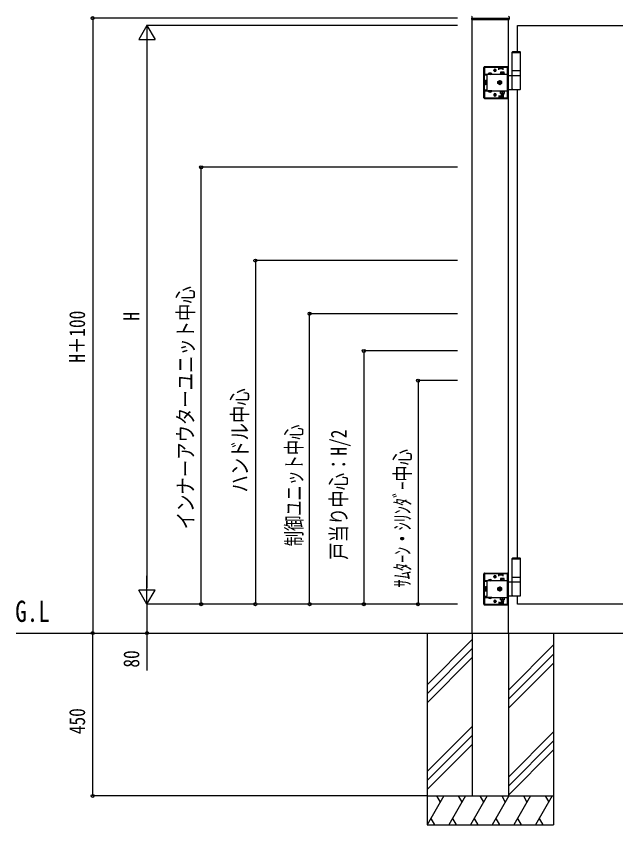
# Model space of a CAD drawing. Units: millimetres, scale not verified. Extents: x -4205 to 4205, y -2970 to 2970.
# Drawn here: x -2007 to -348, y -502 to 1733 of the extents above; entities that cross this region are included whole.
import ezdxf
from ezdxf.enums import TextEntityAlignment as Align

# ---------------------------------------------------------------- set-up
doc = ezdxf.new("R2010")
doc.units = ezdxf.units.MM
doc.header["$LTSCALE"] = 12
for name, color, linetype in [('0-2_USER1', 3, 'Continuous'), ('0-4_YKK_A1', 4, 'Continuous'), ('0-5_YKK_D', 6, 'Continuous')]:
    doc.layers.add(name, color=color, linetype=linetype)
doc.styles.add('ＭＳ ゴシック', font='')
doc.styles.get('ＭＳ ゴシック').set_extended_font_data('MS Gothic')

msp = doc.modelspace()

# ---------------------------------------------------------------- linework, layer by layer
at = {"layer": '0-4_YKK_A1'}
for p, q in [((-746.73, 1731.29), (-747.08, 1724.63)), ((-746.58, 1724.1), (-643.38, 1724.1)), ((-744.98, 1727.6), (-744.98, 1724.1)), ((-744.98, 27.6), (-744.98, 1724.1)), ((-644.98, 27.6), (-644.98, 1724.1)), ((-643.23, 1731.29), (-642.88, 1724.63)), ((-619.98, 1635.6), (-619.98, 1707.6)), ((-632.48, 1635.6), (-634.48, 1633.6)), ((-634.48, 1633.6), (-611.48, 1633.6)), ((-634.48, 1632.6), (-611.48, 1632.6)), ((-632.48, 1635.6), (-613.48, 1635.6)), ((-613.48, 1635.6), (-611.48, 1633.6)), ((-712.98, 1507.6), (-712.98, 1591.6)), ((-711.48, 1507.6), (-711.48, 1591.6)), ((-710.98, 1593.6), (-647.98, 1593.6)), ((-710.98, 1592.1), (-647.98, 1592.1)), ((-710.98, 1588.6), (-710.98, 1570.3)), ((-671.98, 1591.6), (-707.98, 1591.6)), ((-682.48, 1579.6), (-682.48, 1587.6)), ((-671.98, 1585.1), (-671.98, 1591.6)), ((-659.98, 1590.6), (-671.98, 1590.6)), ((-659.98, 1587.6), (-671.98, 1587.6)), ((-670.98, 1589.1), (-670.98, 1592.1)), ((-670.98, 1589.1), (-660.98, 1589.1)), ((-660.98, 1589.1), (-660.98, 1592.1)), ((-659.98, 1585.1), (-659.98, 1591.6)), ((-650.98, 1591.6), (-659.98, 1591.6)), ((-656.48, 1592.1), (-656.48, 1593.6)), ((-648.48, 1592.1), (-648.48, 1593.6)), ((-647.98, 1510.6), (-647.98, 1588.6)), ((-647.48, 1568.6), (-647.48, 1591.6)), ((-645.98, 1568.6), (-645.98, 1591.6)), ((-710.98, 1572.8), (-647.98, 1572.8)), ((-704.98, 1570.3), (-710.98, 1570.3)), ((-704.98, 1570.3), (-704.98, 1572.8)), ((-704.98, 1570.3), (-704.98, 1528.9)), ((-700.73, 1573.31), (-700.73, 1572.8)), ((-691.23, 1573.31), (-700.73, 1573.31)), ((-691.23, 1572.8), (-700.73, 1572.8)), ((-698.33, 1575.3), (-697.13, 1572.83)), ((-697.13, 1572.83), (-695.98, 1572.22)), ((-694.84, 1572.83), (-695.98, 1572.22)), ((-693.63, 1575.3), (-694.84, 1572.83)), ((-691.23, 1573.31), (-691.23, 1572.8)), ((-686.48, 1583.6), (-678.48, 1583.6)), ((-685.73, 1583.35), (-685.73, 1583.85)), ((-679.23, 1583.35), (-679.23, 1583.85)), ((-668.23, 1574.4), (-668.23, 1572.8)), ((-655.73, 1574.4), (-668.23, 1574.4)), ((-668.23, 1572.8), (-655.73, 1572.8)), ((-666.98, 1578.4), (-666.98, 1574.4)), ((-656.98, 1578.4), (-666.98, 1578.4)), ((-666.98, 1574.4), (-656.98, 1574.4)), ((-661.98, 1574.4), (-661.98, 1577.97)), ((-656.98, 1574.4), (-656.98, 1578.4)), ((-655.73, 1572.8), (-655.73, 1574.4)), ((-644.98, 1568.6), (-647.98, 1568.6)), ((-647.48, 1570.3), (-645.98, 1570.3)), ((-611.48, 1568.6), (-644.98, 1568.6)), ((-634.48, 1582.6), (-611.48, 1582.6)), ((-634.48, 1532.1), (-634.48, 1567.1)), ((-611.48, 1532.1), (-611.48, 1567.1)), ((-709.28, 1554.6), (-708.83, 1555.37)), ((-709.28, 1554.6), (-709.28, 1544.6)), ((-709.28, 1544.6), (-708.83, 1543.83)), ((-705.28, 1555.37), (-708.83, 1555.37)), ((-705.28, 1552.49), (-708.83, 1552.49)), ((-705.28, 1546.71), (-708.83, 1546.71)), ((-705.28, 1543.83), (-708.83, 1543.83)), ((-705.28, 1543.83), (-705.28, 1555.37)), ((-705.28, 1553.5), (-704.98, 1553.5)), ((-705.28, 1545.7), (-705.28, 1553.5)), ((-705.28, 1545.7), (-704.98, 1545.7)), ((-673.98, 1552.49), (-668.98, 1555.37)), ((-673.98, 1546.71), (-673.98, 1552.49)), ((-668.98, 1543.83), (-673.98, 1546.71)), ((-672.13, 1550.2), (-670.89, 1550.2)), ((-672.13, 1549), (-672.13, 1550.2)), ((-670.89, 1549), (-672.13, 1549)), ((-669.58, 1551.51), (-669.58, 1552.75)), ((-669.58, 1552.75), (-668.38, 1552.75)), ((-668.98, 1555.37), (-663.98, 1552.49)), ((-663.98, 1546.71), (-668.98, 1543.83)), ((-668.38, 1552.75), (-668.38, 1551.51)), ((-668.38, 1547.69), (-668.38, 1546.45)), ((-665.83, 1549), (-667.07, 1549)), ((-663.98, 1552.49), (-663.98, 1546.71)), ((-704.98, 1528.9), (-710.98, 1528.9)), ((-710.98, 1528.9), (-710.98, 1510.6)), ((-710.98, 1526.4), (-647.98, 1526.4)), ((-704.98, 1528.9), (-704.98, 1526.4)), ((-691.23, 1526.4), (-700.73, 1526.4)), ((-700.73, 1525.89), (-700.73, 1526.4)), ((-691.23, 1525.89), (-700.73, 1525.89)), ((-698.33, 1523.9), (-697.13, 1526.37)), ((-697.13, 1526.37), (-695.98, 1526.98)), ((-694.84, 1526.37), (-695.98, 1526.98)), ((-693.63, 1523.9), (-694.84, 1526.37)), ((-691.23, 1525.89), (-691.23, 1526.4)), ((-668.23, 1526.4), (-655.73, 1526.4)), ((-668.23, 1524.8), (-668.23, 1526.4)), ((-655.73, 1524.8), (-668.23, 1524.8)), ((-666.98, 1519.8), (-666.98, 1524.8)), ((-666.98, 1524.8), (-656.98, 1524.8)), ((-665.18, 1526.4), (-665.18, 1524.8)), ((-661.98, 1524.8), (-661.98, 1520.23)), ((-658.78, 1526.4), (-658.78, 1524.8)), ((-656.98, 1524.8), (-656.98, 1519.8)), ((-655.73, 1526.4), (-655.73, 1524.8)), ((-647.98, 1530.6), (-644.98, 1530.6)), ((-647.48, 1507.6), (-647.48, 1530.6)), ((-647.48, 1528.9), (-645.98, 1528.9)), ((-645.98, 1507.6), (-645.98, 1530.6)), ((-644.98, 1530.6), (-612.98, 1530.6)), ((-619.98, 235.6), (-619.98, 1530.6)), ((-710.98, 1507.1), (-647.98, 1507.1)), ((-710.98, 1505.6), (-647.98, 1505.6)), ((-707.98, 1507.6), (-671.98, 1507.6)), ((-686.48, 1515.6), (-678.48, 1515.6)), ((-685.73, 1515.85), (-685.73, 1515.35)), ((-682.48, 1519.6), (-682.48, 1511.6)), ((-679.23, 1515.85), (-679.23, 1515.35)), ((-671.98, 1514.1), (-671.98, 1507.6)), ((-659.98, 1511.6), (-671.98, 1511.6)), ((-659.98, 1508.6), (-671.98, 1508.6)), ((-670.98, 1510.1), (-670.98, 1507.1)), ((-670.98, 1510.1), (-660.98, 1510.1)), ((-656.98, 1519.8), (-666.98, 1519.8)), ((-664.98, 1519.8), (-664.98, 1515.4)), ((-664.98, 1515.4), (-663.98, 1514.4)), ((-658.98, 1515.4), (-664.98, 1515.4)), ((-664.44, 1519.8), (-664.44, 1514.86)), ((-659.98, 1514.4), (-663.98, 1514.4)), ((-660.98, 1510.1), (-660.98, 1507.1)), ((-658.98, 1515.4), (-659.98, 1514.4)), ((-659.98, 1514.1), (-659.98, 1507.6)), ((-659.98, 1507.6), (-650.98, 1507.6)), ((-659.52, 1519.8), (-659.52, 1514.86)), ((-658.98, 1519.8), (-658.98, 1515.4)), ((-656.48, 1505.6), (-656.48, 1507.1)), ((-648.48, 1505.6), (-648.48, 1507.1)), ((-632.48, 235.6), (-634.48, 233.6)), ((-634.48, 233.6), (-611.48, 233.6)), ((-634.48, 232.6), (-611.48, 232.6)), ((-632.48, 235.6), (-613.48, 235.6)), ((-619.98, 232.6), (-619.98, 233.6)), ((-613.48, 235.6), (-611.48, 233.6)), ((-712.98, 107.6), (-712.98, 191.6)), ((-711.48, 107.6), (-711.48, 191.6)), ((-710.98, 193.6), (-647.98, 193.6)), ((-710.98, 192.1), (-647.98, 192.1)), ((-710.98, 188.6), (-710.98, 170.3)), ((-671.98, 191.6), (-707.98, 191.6)), ((-686.48, 183.6), (-678.48, 183.6)), ((-685.73, 183.35), (-685.73, 183.85)), ((-682.48, 179.6), (-682.48, 187.6)), ((-679.23, 183.35), (-679.23, 183.85)), ((-671.98, 185.1), (-671.98, 191.6)), ((-659.98, 190.6), (-671.98, 190.6)), ((-659.98, 187.6), (-671.98, 187.6)), ((-670.98, 189.1), (-670.98, 192.1)), ((-670.98, 189.1), (-660.98, 189.1)), ((-660.98, 189.1), (-660.98, 192.1)), ((-659.98, 185.1), (-659.98, 191.6)), ((-650.98, 191.6), (-659.98, 191.6)), ((-656.48, 192.1), (-656.48, 193.6)), ((-648.48, 192.1), (-648.48, 193.6)), ((-647.98, 110.6), (-647.98, 188.6)), ((-647.48, 168.6), (-647.48, 191.6)), ((-645.98, 168.6), (-645.98, 191.6)), ((-634.48, 182.6), (-611.48, 182.6)), ((-710.98, 172.8), (-647.98, 172.8)), ((-704.98, 170.3), (-710.98, 170.3)), ((-704.98, 170.3), (-704.98, 172.8)), ((-704.98, 170.3), (-704.98, 128.9)), ((-700.73, 173.31), (-700.73, 172.8)), ((-691.23, 173.31), (-700.73, 173.31)), ((-691.23, 172.8), (-700.73, 172.8)), ((-698.33, 175.3), (-697.13, 172.83)), ((-697.13, 172.83), (-695.98, 172.22)), ((-694.84, 172.83), (-695.98, 172.22)), ((-693.63, 175.3), (-694.84, 172.83)), ((-691.23, 173.31), (-691.23, 172.8)), ((-668.23, 174.4), (-668.23, 172.8)), ((-655.73, 174.4), (-668.23, 174.4)), ((-668.23, 172.8), (-655.73, 172.8)), ((-666.98, 178.4), (-666.98, 174.4)), ((-656.98, 178.4), (-666.98, 178.4)), ((-666.98, 174.4), (-656.98, 174.4)), ((-661.98, 174.4), (-661.98, 177.97)), ((-656.98, 174.4), (-656.98, 178.4)), ((-655.73, 172.8), (-655.73, 174.4)), ((-644.98, 168.6), (-647.98, 168.6)), ((-647.48, 170.3), (-645.98, 170.3)), ((-611.48, 168.6), (-644.98, 168.6)), ((-634.48, 132.1), (-634.48, 167.1)), ((-611.48, 132.1), (-611.48, 167.1)), ((-709.28, 154.6), (-708.83, 155.37)), ((-709.28, 154.6), (-709.28, 144.6)), ((-709.28, 144.6), (-708.83, 143.83)), ((-705.28, 155.37), (-708.83, 155.37)), ((-705.28, 152.49), (-708.83, 152.49)), ((-705.28, 146.71), (-708.83, 146.71)), ((-705.28, 143.83), (-708.83, 143.83)), ((-705.28, 143.83), (-705.28, 155.37)), ((-705.28, 153.5), (-704.98, 153.5)), ((-705.28, 145.7), (-705.28, 153.5)), ((-705.28, 145.7), (-704.98, 145.7)), ((-673.98, 152.49), (-668.98, 155.37)), ((-673.98, 146.71), (-673.98, 152.49)), ((-668.98, 143.83), (-673.98, 146.71)), ((-672.13, 150.2), (-670.89, 150.2)), ((-672.13, 149), (-672.13, 150.2)), ((-670.89, 149), (-672.13, 149)), ((-669.58, 151.51), (-669.58, 152.75)), ((-669.58, 152.75), (-668.38, 152.75)), ((-668.98, 155.37), (-663.98, 152.49)), ((-663.98, 146.71), (-668.98, 143.83)), ((-668.38, 152.75), (-668.38, 151.51)), ((-668.38, 147.69), (-668.38, 146.45)), ((-665.83, 149), (-667.07, 149)), ((-663.98, 152.49), (-663.98, 146.71)), ((-704.98, 128.9), (-710.98, 128.9)), ((-710.98, 128.9), (-710.98, 110.6)), ((-710.98, 126.4), (-647.98, 126.4)), ((-704.98, 128.9), (-704.98, 126.4)), ((-691.23, 126.4), (-700.73, 126.4)), ((-700.73, 125.89), (-700.73, 126.4)), ((-691.23, 125.89), (-700.73, 125.89)), ((-698.33, 123.9), (-697.13, 126.37)), ((-697.13, 126.37), (-695.98, 126.98)), ((-694.84, 126.37), (-695.98, 126.98)), ((-693.63, 123.9), (-694.84, 126.37)), ((-691.23, 125.89), (-691.23, 126.4)), ((-686.48, 115.6), (-678.48, 115.6)), ((-685.73, 115.85), (-685.73, 115.35)), ((-682.48, 119.6), (-682.48, 111.6)), ((-679.23, 115.85), (-679.23, 115.35)), ((-671.98, 114.1), (-671.98, 107.6)), ((-668.23, 126.4), (-655.73, 126.4)), ((-668.23, 124.8), (-668.23, 126.4)), ((-655.73, 124.8), (-668.23, 124.8)), ((-666.98, 119.8), (-666.98, 124.8)), ((-666.98, 124.8), (-656.98, 124.8)), ((-656.98, 119.8), (-666.98, 119.8)), ((-665.18, 126.4), (-665.18, 124.8)), ((-664.98, 119.8), (-664.98, 115.4)), ((-664.98, 115.4), (-663.98, 114.4)), ((-658.98, 115.4), (-664.98, 115.4)), ((-664.44, 119.8), (-664.44, 114.86)), ((-659.98, 114.4), (-663.98, 114.4)), ((-661.98, 124.8), (-661.98, 120.23)), ((-658.98, 115.4), (-659.98, 114.4)), ((-659.98, 114.1), (-659.98, 107.6)), ((-659.52, 119.8), (-659.52, 114.86)), ((-658.98, 119.8), (-658.98, 115.4)), ((-658.78, 126.4), (-658.78, 124.8)), ((-656.98, 124.8), (-656.98, 119.8)), ((-655.73, 126.4), (-655.73, 124.8)), ((-647.98, 130.6), (-644.98, 130.6)), ((-647.48, 107.6), (-647.48, 130.6)), ((-647.48, 128.9), (-645.98, 128.9)), ((-645.98, 107.6), (-645.98, 130.6)), ((-644.98, 130.6), (-612.98, 130.6)), ((-710.98, 107.1), (-647.98, 107.1)), ((-710.98, 105.6), (-647.98, 105.6)), ((-707.98, 107.6), (-671.98, 107.6)), ((-659.98, 111.6), (-671.98, 111.6)), ((-659.98, 108.6), (-671.98, 108.6)), ((-670.98, 110.1), (-670.98, 107.1)), ((-670.98, 110.1), (-660.98, 110.1)), ((-660.98, 110.1), (-660.98, 107.1)), ((-659.98, 107.6), (-650.98, 107.6)), ((-656.48, 105.6), (-656.48, 107.1)), ((-648.48, 105.6), (-648.48, 107.1)), ((-2006.5, 27.6), (1310.74, 27.6)), ((-869.98, 27.6), (-869.98, -502.4)), ((-744.98, 27.6), (-744.98, -422.4)), ((-644.98, 27.6), (-644.98, -422.4)), ((-519.98, 27.6), (-519.98, -502.4)), ((-744.98, 9.81), (-869.98, -115.19)), ((-744.98, -15.19), (-869.98, -140.19)), ((-519.98, -5.19), (-644.98, -130.19)), ((-744.98, -40.19), (-869.98, -165.19)), ((-519.98, -30.19), (-644.98, -155.19)), ((-519.98, -55.19), (-644.98, -180.19)), ((-744.98, -230.19), (-869.98, -355.19)), ((-519.98, -245.19), (-644.98, -370.19)), ((-744.98, -255.19), (-869.98, -380.19)), ((-744.98, -280.19), (-869.98, -405.19)), ((-519.98, -270.19), (-644.98, -395.19)), ((-519.98, -295.19), (-644.98, -420.19)), ((-869.98, -422.4), (-519.98, -422.4)), ((-823.79, -422.4), (-869.98, -502.4)), ((-843.79, -422.4), (-833.79, -439.72)), ((-763.79, -422.4), (-809.98, -502.4)), ((-783.79, -422.4), (-773.79, -439.72)), ((-703.79, -422.4), (-749.98, -502.4)), ((-744.98, -422.4), (-644.98, -422.4)), ((-723.79, -422.4), (-713.79, -439.72)), ((-643.79, -422.4), (-689.98, -502.4)), ((-663.79, -422.4), (-653.79, -439.72)), ((-583.79, -422.4), (-629.98, -502.4)), ((-603.79, -422.4), (-593.79, -439.72)), ((-523.79, -422.4), (-569.98, -502.4)), ((-543.79, -422.4), (-533.79, -439.72)), ((-859.98, -485.08), (-849.98, -502.4)), ((-799.98, -485.08), (-789.98, -502.4)), ((-739.98, -485.08), (-729.98, -502.4)), ((-679.98, -485.08), (-669.98, -502.4)), ((-619.98, -485.08), (-609.98, -502.4)), ((-559.98, -485.08), (-549.98, -502.4)), ((-869.98, -502.4), (-519.98, -502.4))]:
    msp.add_line(p, q, dxfattribs=at)
for points in [[(-744.98, 1727.6), (-644.98, 1727.6), (-644.98, 1724.1)], [(-619.98, 1707.6), (180.02, 1707.6), (180.02, 107.6), (-619.98, 107.6), (-619.98, 130.6)], [(-634.48, 1568.6), (-634.48, 1582.6), (-634.48, 1633.6)], [(-611.48, 1568.6), (-611.48, 1582.6), (-611.48, 1633.6)], [(-668.38, 1546.45), (-669.58, 1546.45), (-669.58, 1547.69)], [(-667.07, 1550.2), (-665.83, 1550.2), (-665.83, 1549)], [(-647.98, 1544.5), (-645.98, 1544.5), (-645.98, 1554.7), (-647.98, 1554.7)], [(-634.48, 168.6), (-634.48, 182.6), (-634.48, 233.6)], [(-611.48, 168.6), (-611.48, 182.6), (-611.48, 233.6)], [(-668.38, 146.45), (-669.58, 146.45), (-669.58, 147.69)], [(-667.07, 150.2), (-665.83, 150.2), (-665.83, 149)], [(-647.98, 144.5), (-645.98, 144.5), (-645.98, 154.7), (-647.98, 154.7)]]:
    msp.add_lwpolyline(points, dxfattribs=at)
for centre, radius, start, end in [((-746.58, 1724.6), 0.5, 177, 270), ((-744.73, 1731.18), 2, 99.0011, 177), ((-645.23, 1731.18), 2, 3, 80.9989), ((-643.38, 1724.6), 0.5, 270, 3), ((-710.98, 1591.6), 2, 90, 180), ((-710.98, 1591.6), 0.5, 90, 180), ((-707.98, 1588.6), 3, 90, 180), ((-650.98, 1588.6), 3, 0, 90), ((-647.98, 1591.6), 2, 0, 90), ((-647.98, 1591.6), 0.5, 0, 90), ((-695.98, 1570.03), 5.77, 34.65097, 145.34903), ((-682.48, 1583.85), 3.25, 0, 180), ((-682.48, 1583.35), 3.25, 180, 0), ((-664.48, 1570.97), 7.43, 70.34714, 109.65286), ((-659.48, 1570.97), 7.43, 70.34714, 109.65286), ((-632.98, 1567.1), 1.5, 90, 180), ((-612.98, 1567.1), 1.5, 0, 90), ((-706.72, 1553.93), 2.56, 145.61575, 214.38425), ((-699.73, 1549.6), 9.55, 162.41205, 197.58795), ((-706.72, 1545.27), 2.56, 145.61575, 214.38425), ((-668.98, 1549.6), 5, 103.11701, 349.84078), ((-668.98, 1549.6), 4.3, 96.72822, 356.22957), ((-670.89, 1551.51), 1.31, 270, 0), ((-670.89, 1547.69), 1.31, 0, 90), ((-668.98, 1549.6), 5, 349.84078, 103.11701), ((-668.98, 1549.6), 4.3, 356.22957, 96.72822), ((-667.07, 1551.51), 1.31, 180, 270), ((-667.07, 1547.69), 1.31, 90, 180), ((-695.98, 1529.17), 5.77, 214.65097, 325.34903), ((-664.48, 1527.23), 7.43, 250.34714, 289.65286), ((-659.48, 1527.23), 7.43, 250.34714, 289.65286), ((-632.98, 1532.1), 1.5, 180, 270), ((-612.98, 1532.1), 1.5, 270, 0), ((-710.98, 1507.6), 2, 180, 270), ((-710.98, 1507.6), 0.5, 180, 270), ((-707.98, 1510.6), 3, 180, 270), ((-682.48, 1515.85), 3.25, 0, 180), ((-682.48, 1515.35), 3.25, 180, 0), ((-650.98, 1510.6), 3, 270, 0), ((-647.98, 1507.6), 0.5, 270, 0), ((-647.98, 1507.6), 2, 270, 0), ((-710.98, 191.6), 2, 90, 180), ((-710.98, 191.6), 0.5, 90, 180), ((-707.98, 188.6), 3, 90, 180), ((-682.48, 183.85), 3.25, 0, 180), ((-682.48, 183.35), 3.25, 180, 0), ((-650.98, 188.6), 3, 0, 90), ((-647.98, 191.6), 2, 0, 90), ((-647.98, 191.6), 0.5, 0, 90), ((-695.98, 170.03), 5.77, 34.65097, 145.34903), ((-664.48, 170.97), 7.43, 70.34714, 109.65286), ((-659.48, 170.97), 7.43, 70.34714, 109.65286), ((-632.98, 167.1), 1.5, 90, 180), ((-612.98, 167.1), 1.5, 0, 90), ((-706.72, 153.93), 2.56, 145.61575, 214.38425), ((-699.73, 149.6), 9.55, 162.41205, 197.58795), ((-706.72, 145.27), 2.56, 145.61575, 214.38425), ((-668.98, 149.6), 5, 103.11701, 349.84078), ((-668.98, 149.6), 4.3, 96.72822, 356.22957), ((-670.89, 151.51), 1.31, 270, 0), ((-670.89, 147.69), 1.31, 0, 90), ((-668.98, 149.6), 5, 349.84078, 103.11701), ((-668.98, 149.6), 4.3, 356.22957, 96.72822), ((-667.07, 151.51), 1.31, 180, 270), ((-667.07, 147.69), 1.31, 90, 180), ((-695.98, 129.17), 5.77, 214.65097, 325.34903), ((-682.48, 115.85), 3.25, 0, 180), ((-682.48, 115.35), 3.25, 180, 0), ((-664.48, 127.23), 7.43, 250.34714, 289.65286), ((-659.48, 127.23), 7.43, 250.34714, 289.65286), ((-632.98, 132.1), 1.5, 180, 270), ((-612.98, 132.1), 1.5, 270, 0), ((-710.98, 107.6), 2, 180, 270), ((-710.98, 107.6), 0.5, 180, 270), ((-707.98, 110.6), 3, 180, 270), ((-650.98, 110.6), 3, 270, 0), ((-647.98, 107.6), 0.5, 270, 0), ((-647.98, 107.6), 2, 270, 0)]:
    msp.add_arc(centre, radius, start, end, dxfattribs=at)
at = {"layer": '0-5_YKK_D'}
for p, q in [((-786.36, 1727.6), (-1795.98, 1727.6)), ((-1794.98, 1727.6), (-1794.98, 27.6)), ((-1644.98, 1707.6), (-1667.48, 1668.63)), ((-786.36, 1707.6), (-1645.98, 1707.6)), ((-1644.98, 1707.6), (-1622.48, 1668.63)), ((-1644.98, 1707.6), (-1644.98, 1629.66)), ((-1667.48, 1668.63), (-1622.48, 1668.63)), ((-1644.98, 1662.6), (-1644.98, 152.6)), ((-785.98, 1315.3), (-1495.98, 1315.3)), ((-1494.98, 107.6), (-1494.98, 1315.3)), ((-785.98, 1057.6), (-1345.98, 1057.6)), ((-1344.98, 1057.6), (-1344.98, 107.6)), ((-785.98, 910.6), (-1195.98, 910.6)), ((-1194.98, 107.6), (-1194.98, 910.6)), ((-785.98, 807.6), (-1045.98, 807.6)), ((-1044.98, 807.6), (-1044.98, 107.6)), ((-785.98, 725.6), (-895.98, 725.6)), ((-894.98, 725.6), (-894.98, 107.6)), ((-1644.98, 107.6), (-1644.98, 185.54)), ((-1644.98, 107.6), (-1667.48, 146.57)), ((-1622.48, 146.57), (-1667.48, 146.57)), ((-1644.98, 107.6), (-1622.48, 146.57)), ((-786.36, 107.6), (-1645.98, 107.6)), ((-786.36, 107.6), (-1645.98, 107.6)), ((-785.98, 107.6), (-1495.98, 107.6)), ((-785.98, 107.6), (-1345.98, 107.6)), ((-785.98, 107.6), (-1195.98, 107.6)), ((-785.98, 107.6), (-1045.98, 107.6)), ((-785.98, 107.6), (-895.98, 107.6)), ((-1794.98, -422.4), (-1794.98, 27.6)), ((-870.98, -422.4), (-1795.98, -422.4))]:
    msp.add_line(p, q, dxfattribs=at)
msp.add_lwpolyline([(-1644.98, 107.6), (-1644.98, 27.6), (-1644.98, -75.8)], dxfattribs=at)
for centre in [(-1794.98, 1727.6), (-1494.98, 1315.3), (-1344.98, 1057.6), (-1194.98, 910.6), (-1044.98, 807.6), (-894.98, 725.6), (-1494.98, 107.6), (-1344.98, 107.6), (-1194.98, 107.6), (-1044.98, 107.6), (-894.98, 107.6), (-1794.98, 27.6), (-1794.98, 27.6), (-1644.98, 27.6), (-1794.98, -422.4)]:
    msp.add_circle(centre, 4.25, dxfattribs=at)

# ---------------------------------------------------------------- texts
at = {"layer": '0-2_USER1', "style": 'ＭＳ ゴシック', "width": 0.8}
msp.add_text('G.L', height=58.65, dxfattribs=at).set_placement((-2009.36, 40.96), align=Align.BOTTOM_LEFT)
at = {"layer": '0-5_YKK_D', "style": 'ＭＳ ゴシック'}
for s, width, p in [('インナーアウターユニット中心', 0.8, (-1502.98, 314.65)), ('H＋100', 0.8, (-1802.98, 775.2)), ('H', 0.8, (-1652.98, 891.6)), ('ハンドル中心', 0.8, (-1352.98, 416.2)), ('制御ユニット中心', 0.7, (-1202.98, 267.85)), ('戸当り中心：H/2', 0.8, (-1079.37, 230.4)), ('ｻﾑﾀｰﾝ・ｼﾘﾝﾀﾞｰ中心', 0.75, (-902.98, 153.85)), ('80', 0.8, (-1652.98, -67.8)), ('450', 0.8, (-1802.98, -251.8))]:
    msp.add_text(s, height=43.99, rotation=90, dxfattribs=dict(at, width=width)).set_placement(p, align=Align.BOTTOM_LEFT)

doc.saveas('drawing.dxf')
